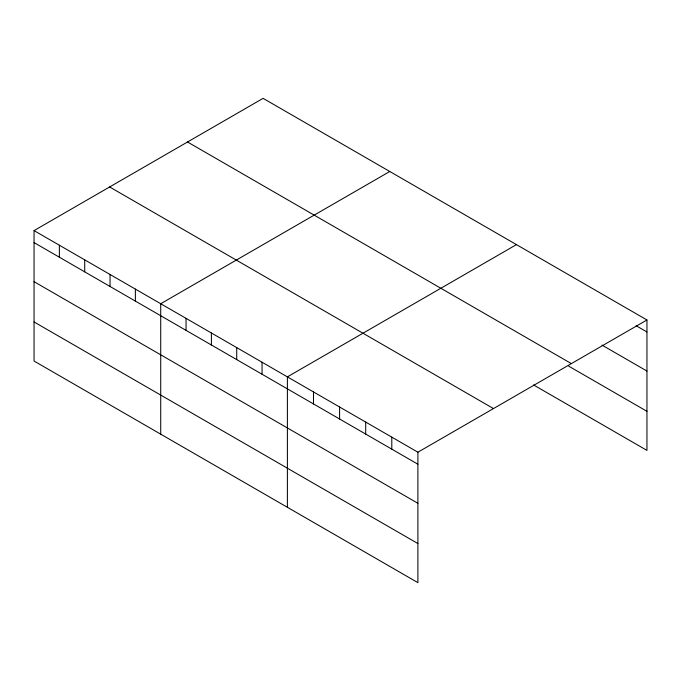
<?xml version="1.0" encoding="UTF-8"?>
<svg xmlns="http://www.w3.org/2000/svg" width="681" height="681" viewBox="0 0 681 681"><rect width="100%" height="100%" fill="white"/><g stroke="black" fill="none" stroke-linecap="round" stroke-linejoin="round"><path stroke-width="1.02" d="M417.896 503.293L417.896 452.21L34.05 230.604L34.05 361.032L417.896 582.647L417.896 503.293L34.05 281.679M533.546 384.927L646.95 450.396L646.95 319.968L263.104 98.353L34.05 230.604M389.77 171.493L160.716 303.735L160.716 434.163M516.445 244.624L287.391 376.865L287.391 507.294M417.896 452.21L646.95 319.968M636.148 325.731L646.95 331.97M601.944 345.071L646.95 371.051M187.513 141.997L571.359 363.611M568.644 366.106L646.95 411.315M109.641 186.96L493.487 408.574M34.05 242.598L417.896 464.212M34.05 321.951L417.896 543.557M391.796 437.142L391.796 449.145M365.697 422.075L365.697 434.069M339.589 407L339.589 419.002M313.49 391.933L313.49 403.935M262.057 362.241L262.057 374.235M236.724 347.608L236.724 359.611M211.391 332.983L211.391 344.986M186.049 318.359L186.049 330.362M135.383 289.102L135.383 301.104M110.05 274.477L110.05 286.48M84.716 259.853L84.716 271.855M59.383 245.228L59.383 257.231"/></g></svg>
